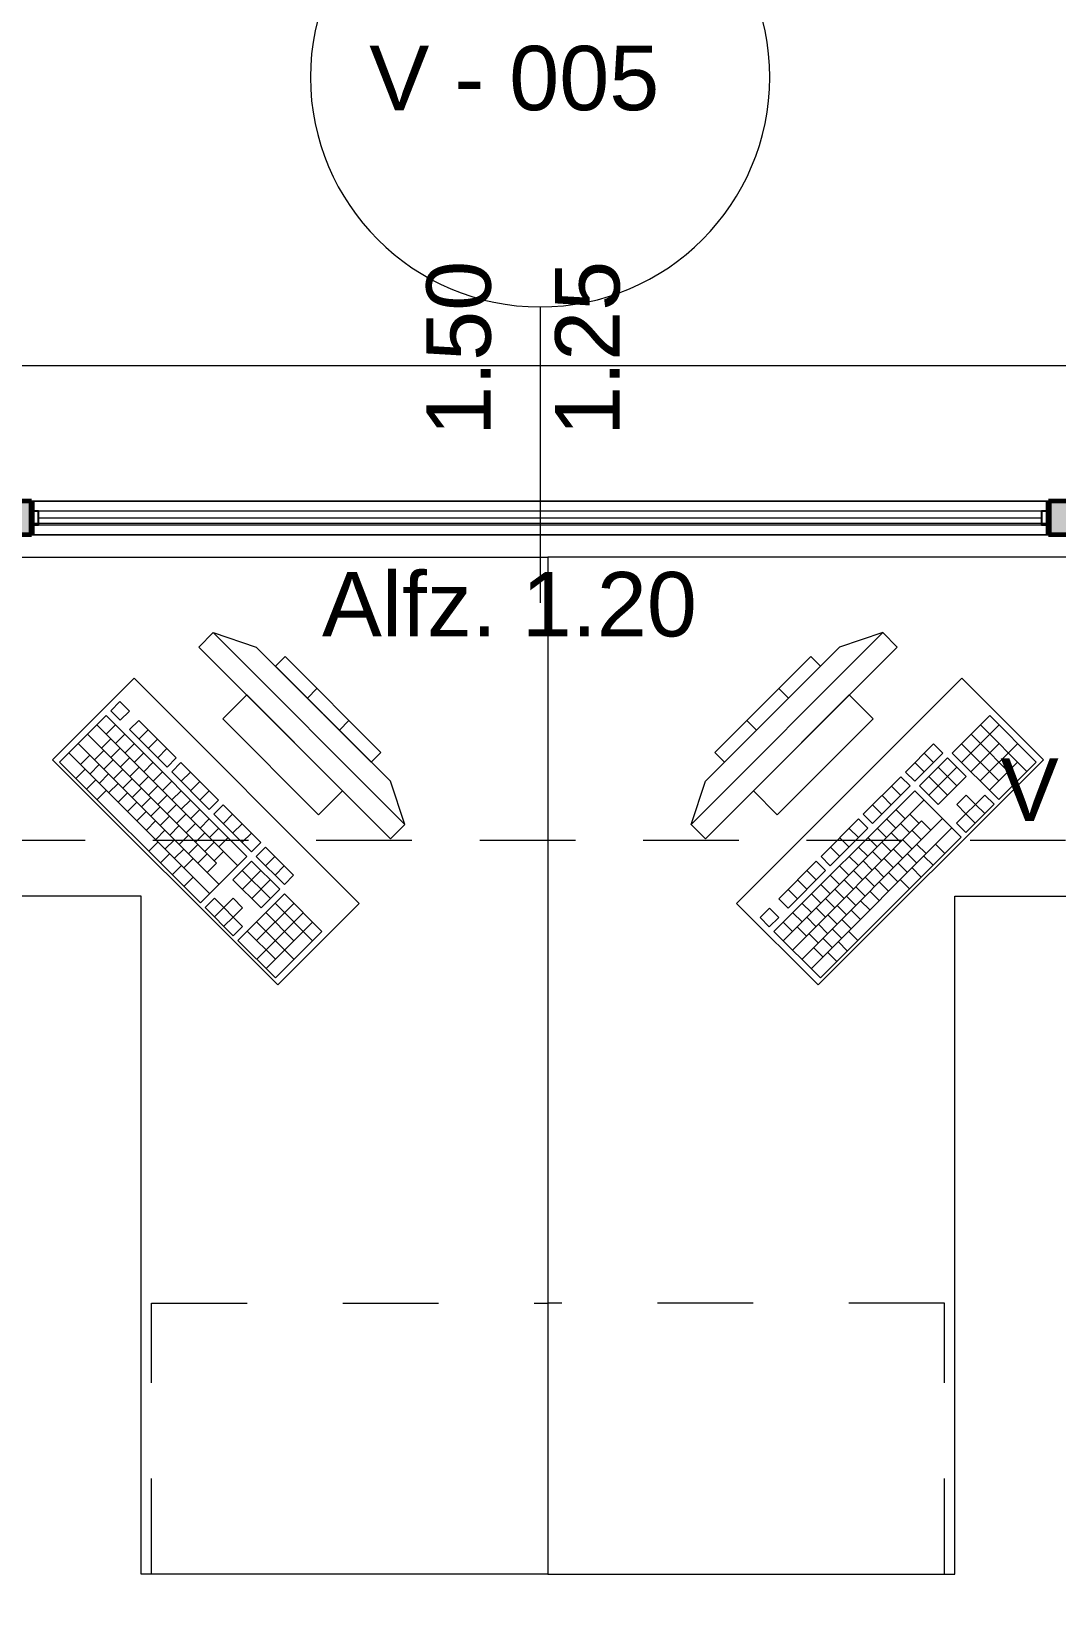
# Model space of a CAD drawing. Header units: inches. Extents: x -38 to 5698, y -33 to 92.
# Drawn here: x 119.507 to 121.02, y 15.778 to 18.093 of the extents above; entities that cross this region are included whole.
import ezdxf

# ---------------------------------------------------------------- set-up
doc = ezdxf.new("R2010")
doc.units = ezdxf.units.IN
doc.header["$MEASUREMENT"] = 0
doc.linetypes.add('Hidden Line', pattern=[0.195611, 0.141111, -0.0545])
doc.linetypes.add('Rayas', pattern=[0.282222, 0.141111, -0.141111])
for name, color, linetype in [('02 _ ARQ _ ALB _ Muros Interiores', 7, 'Continuous'), ('02 _ ARQ _ ZON _ Espacio.3D', 7, 'Continuous'), ('08 _ STR _ EXT _ 09 Vigas', 7, 'Continuous'), ('Acabado - Muros', 7, 'Continuous'), ('Interior - Mobiliario', 7, 'Continuous'), ('Notas - Etiquetas', 251, 'Continuous')]:
    doc.layers.add(name, color=color, linetype=linetype)
doc.styles.add('Estilo_Generado_4', font='swisse.ttf')

msp = doc.modelspace()

# ---------------------------------------------------------------- hatches: boundary and pattern name
at = {"layer": 'Acabado - Muros', "linetype": 'Continuous', "lineweight": 0}
for points in [[(119.4079, 17.4), (119.4079, 17.35), (119.5079, 17.35), (119.5079, 17.4)], [(121.1079, 17.4), (121.0079, 17.4), (121.0079, 17.35), (121.1079, 17.35)]]:
    msp.add_hatch(color=254, dxfattribs=at).paths.add_polyline_path(points)

# ---------------------------------------------------------------- linework, layer by layer
at = {"layer": '02 _ ARQ _ ALB _ Muros Interiores', "color": 165, "linetype": 'Continuous', "lineweight": 15}
for p, q in [((120.2579, 17.6863), (120.2579, 17.2501)), ((119.5079, 17.4001), (121.0079, 17.4001)), ((120.9979, 17.3851), (119.5179, 17.3851)), ((119.5179, 17.3751), (120.9979, 17.3751)), ((119.5179, 17.3651), (120.9979, 17.3651)), ((119.5079, 17.3501), (121.0079, 17.3501))]:
    msp.add_line(p, q, dxfattribs=at)
at = {"layer": '02 _ ARQ _ ALB _ Muros Interiores', "color": 7, "linetype": 'Continuous', "lineweight": 80}
for p, q in [((119.5079, 17.4001), (119.5079, 17.3851)), ((119.5079, 17.4001), (119.5079, 17.3851)), ((119.5079, 17.3851), (119.5079, 17.3651)), ((119.5079, 17.3851), (119.5079, 17.3651)), ((119.5079, 17.3851), (119.5079, 17.3651)), ((121.0079, 17.4001), (121.0079, 17.3851)), ((121.0079, 17.4001), (121.0079, 17.3851)), ((121.0079, 17.3851), (121.0079, 17.3651)), ((121.0079, 17.3851), (121.0079, 17.3651)), ((121.0079, 17.3851), (121.0079, 17.3651)), ((119.5079, 17.3651), (119.5079, 17.3501)), ((119.5079, 17.3651), (119.5079, 17.3501)), ((121.0079, 17.3651), (121.0079, 17.3501)), ((121.0079, 17.3651), (121.0079, 17.3501))]:
    msp.add_line(p, q, dxfattribs=at)
at = {"layer": '02 _ ARQ _ ALB _ Muros Interiores', "color": 165, "linetype": 'Continuous', "lineweight": 25}
for p, q in [((119.5179, 17.3851), (119.5079, 17.3851)), ((119.5179, 17.3651), (119.5179, 17.3851)), ((121.0079, 17.3851), (120.9979, 17.3851)), ((120.9979, 17.3851), (120.9979, 17.3651)), ((119.5079, 17.3651), (119.5179, 17.3651)), ((120.9979, 17.3651), (121.0079, 17.3651))]:
    msp.add_line(p, q, dxfattribs=at)
at = {"layer": '02 _ ARQ _ ALB _ Muros Interiores', "color": 251, "linetype": 'Continuous', "lineweight": 13, "flags": 128}
msp.add_lwpolyline([(120.5967, 18.0251, 1), (119.9192, 18.0251, 1)], format="xyb", close=True, dxfattribs=at)
at = {"layer": '02 _ ARQ _ ZON _ Espacio.3D', "color": 254, "linetype": 'Continuous', "lineweight": 0, "flags": 128}
msp.add_lwpolyline([(104.8201, 17.35), (104.8201, 6.45), (117.6487, 6.4499), (117.6487, 7.7), (117.7931, 7.7), (117.793, 6.45), (122.1232, 6.45), (122.1232, 7.7), (122.57, 7.7), (122.57, 16.9), (122.57, 17.4), (116.67, 17.4), (116.67, 16.9), (116.07, 16.9), (116.07, 16.2999), (115.57, 16.2999), (115.57, 17.4), (112.57, 17.4), (112.57, 16.0999), (108.57, 16.0998), (108.57, 17.35)], close=True, dxfattribs=at)
msp.add_lwpolyline([(112.57, 17.4), (137.07, 17.4)], dxfattribs=at)
at = {"layer": '08 _ STR _ EXT _ 09 Vigas', "color": 251, "linetype": 'Hidden Line', "lineweight": 13}
for p, q in [((102.07, 17.4), (122.57, 17.4)), ((116.07, 16.9), (122.57, 16.9))]:
    msp.add_line(p, q, dxfattribs=at)
at = {"layer": 'Acabado - Muros', "color": 7, "linetype": 'Continuous', "lineweight": 60}
for p, q in [((119.5079, 17.4), (119.4079, 17.4)), ((119.5079, 17.4), (119.5079, 17.35)), ((121.1079, 17.4), (121.0079, 17.4)), ((121.0079, 17.4), (121.0079, 17.35)), ((119.5079, 17.35), (119.4079, 17.35)), ((121.1079, 17.35), (121.0079, 17.35))]:
    msp.add_line(p, q, dxfattribs=at)
at = {"layer": 'Interior - Mobiliario', "color": 175, "linetype": 'Continuous', "lineweight": 13}
for p, q in [((119.7756, 17.2059), (119.7544, 17.1847)), ((120.0585, 16.9231), (119.7756, 17.2059)), ((119.7756, 17.2059), (119.8393, 17.1847)), ((120.7635, 17.2059), (120.4807, 16.9231)), ((120.7635, 17.2059), (120.6999, 17.1847)), ((120.7847, 17.1847), (120.7635, 17.2059)), ((119.7544, 17.1847), (120.0373, 16.9019)), ((119.8393, 17.1847), (120.0373, 16.9867)), ((120.5019, 16.9019), (120.7847, 17.1847)), ((120.5019, 16.9867), (120.6999, 17.1847)), ((119.8817, 17.1706), (119.8676, 17.1564)), ((119.8676, 17.1564), (120.009, 17.015)), ((120.0231, 17.0291), (119.8817, 17.1706)), ((120.6574, 17.1706), (120.516, 17.0291)), ((120.5301, 17.015), (120.6716, 17.1564)), ((120.6716, 17.1564), (120.6574, 17.1706)), ((119.8251, 17.114), (119.7898, 17.0786)), ((119.9665, 16.9726), (119.8251, 17.114)), ((119.9147, 17.1093), (119.9288, 17.1234)), ((120.714, 17.114), (120.5726, 16.9726)), ((120.6244, 17.1093), (120.6103, 17.1234)), ((120.7494, 17.0786), (120.714, 17.114)), ((119.6177, 17.0836), (119.5491, 17.015)), ((119.8254, 16.8759), (119.6177, 17.0836)), ((119.6382, 17.1042), (119.6245, 17.0905)), ((119.6245, 17.0905), (119.6384, 17.0766)), ((119.6521, 17.0903), (119.6382, 17.1042)), ((119.6384, 17.0766), (119.6521, 17.0903)), ((120.9215, 17.0836), (120.8661, 17.0282)), ((120.99, 17.015), (120.9215, 17.0836)), ((119.604, 17.0699), (119.8117, 16.8622)), ((119.6178, 17.056), (119.6315, 17.0697)), ((119.6659, 17.0765), (119.6522, 17.0628)), ((119.6522, 17.0628), (119.7076, 17.0074)), ((119.7213, 17.0211), (119.6659, 17.0765)), ((119.6661, 17.0489), (119.6798, 17.0626)), ((119.7898, 17.0786), (119.9312, 16.9372)), ((119.9618, 17.0621), (119.976, 17.0763)), ((120.5773, 17.0621), (120.5631, 17.0763)), ((120.6079, 16.9372), (120.7494, 17.0786)), ((120.8798, 17.0145), (120.9352, 17.0699)), ((120.9762, 17.0012), (120.9076, 17.0697)), ((119.5765, 17.0425), (119.7842, 16.8347)), ((119.5902, 17.0562), (119.7806, 16.8658)), ((119.611, 17.0354), (119.6247, 17.0491)), ((119.6316, 17.0422), (119.6454, 17.0559)), ((119.6455, 17.0283), (119.6592, 17.0421)), ((119.6799, 17.0351), (119.6936, 17.0488)), ((120.8386, 17.0419), (120.797, 17.0003)), ((120.8523, 17.0281), (120.8386, 17.0419)), ((120.9348, 16.9872), (120.8799, 17.0421)), ((120.8935, 17.0008), (120.935, 17.0423)), ((120.9623, 16.9873), (120.8938, 17.0559)), ((120.9072, 16.9871), (120.9626, 17.0425)), ((119.5491, 17.015), (119.7568, 16.8073)), ((119.5628, 17.0287), (119.7705, 16.821)), ((119.5801, 17.0114), (119.5938, 17.0251)), ((119.6008, 17.0182), (119.6145, 17.0319)), ((119.6146, 17.0044), (119.6283, 17.0181)), ((119.6249, 17.0216), (119.6386, 17.0353)), ((119.6387, 17.0077), (119.6524, 17.0214)), ((119.6593, 17.0145), (119.6731, 17.0282)), ((119.6732, 17.0006), (119.6869, 17.0144)), ((119.6938, 17.0212), (119.7075, 17.0349)), ((119.7076, 17.0074), (119.7213, 17.0211)), ((119.7282, 17.0142), (119.7145, 17.0004)), ((119.7836, 16.9588), (119.7282, 17.0142)), ((120.009, 17.015), (120.0231, 17.0291)), ((120.516, 17.0291), (120.5301, 17.015)), ((120.8107, 16.9866), (120.8523, 17.0281)), ((120.8246, 17.0004), (120.8109, 17.0142)), ((120.8591, 17.0213), (120.8176, 16.9797)), ((120.8384, 17.0143), (120.8247, 17.028)), ((120.8866, 16.9939), (120.8591, 17.0213)), ((120.8661, 17.0282), (120.9346, 16.9596)), ((120.9209, 16.9734), (120.9625, 17.0149)), ((120.9346, 16.9596), (120.99, 17.015)), ((119.5733, 16.9908), (119.587, 17.0045)), ((119.594, 16.9976), (119.6077, 17.0113)), ((119.6078, 16.9837), (119.6215, 16.9975)), ((119.6285, 16.9905), (119.6422, 17.0042)), ((119.6423, 16.9767), (119.656, 16.9904)), ((119.6526, 16.9939), (119.6663, 17.0076)), ((119.6664, 16.98), (119.6801, 16.9937)), ((119.687, 16.9868), (119.7008, 17.0005)), ((119.7145, 17.0004), (119.7699, 16.9451)), ((119.7284, 16.9866), (119.7421, 17.0003)), ((120.7901, 16.9934), (120.7347, 16.938)), ((120.8038, 16.9797), (120.7901, 16.9934)), ((120.797, 17.0003), (120.8107, 16.9866)), ((120.8313, 16.966), (120.8729, 17.0076)), ((120.8589, 16.9662), (120.8314, 16.9936)), ((120.845, 16.9523), (120.8866, 16.9939)), ((120.8727, 16.98), (120.8453, 17.0074)), ((119.5889, 16.9752), (119.6026, 16.9889)), ((119.6045, 16.9596), (119.6182, 16.9734)), ((119.6217, 16.9699), (119.6354, 16.9836)), ((119.6355, 16.956), (119.6492, 16.9698)), ((119.6561, 16.9628), (119.6699, 16.9765)), ((119.6802, 16.9662), (119.694, 16.9799)), ((119.7009, 16.973), (119.7146, 16.9867)), ((119.7147, 16.9591), (119.7284, 16.9728)), ((119.7422, 16.9727), (119.7559, 16.9865)), ((119.7561, 16.9589), (119.7698, 16.9726)), ((119.9312, 16.9372), (119.9665, 16.9726)), ((120.0585, 16.9231), (120.0373, 16.9867)), ((120.4807, 16.9231), (120.5019, 16.9867)), ((120.5726, 16.9726), (120.6079, 16.9372)), ((120.8107, 16.9728), (120.603, 16.7651)), ((120.7484, 16.9243), (120.8038, 16.9797)), ((120.79, 16.9658), (120.7763, 16.9795)), ((120.8792, 16.9042), (120.8107, 16.9728)), ((120.8176, 16.9797), (120.845, 16.9523)), ((120.8864, 16.9663), (120.8726, 16.9524)), ((120.9001, 16.9526), (120.8864, 16.9663)), ((120.914, 16.9664), (120.9001, 16.9526)), ((120.9277, 16.9527), (120.914, 16.9664)), ((119.6494, 16.9422), (119.6631, 16.9559)), ((119.67, 16.949), (119.6837, 16.9627)), ((119.6838, 16.9351), (119.6976, 16.9489)), ((119.6941, 16.9523), (119.7078, 16.966)), ((119.7079, 16.9385), (119.7217, 16.9522)), ((119.7286, 16.9453), (119.7423, 16.959)), ((119.7424, 16.9314), (119.7561, 16.9451)), ((119.7699, 16.9451), (119.7836, 16.9588)), ((119.7906, 16.9518), (119.7768, 16.9381)), ((119.8459, 16.8965), (119.7906, 16.9518)), ((120.6167, 16.7514), (120.8244, 16.9591)), ((120.7623, 16.9381), (120.7486, 16.9518)), ((120.7761, 16.952), (120.7624, 16.9657)), ((120.7967, 16.9314), (120.783, 16.9451)), ((120.8726, 16.9524), (120.8863, 16.9387)), ((120.8862, 16.9112), (120.9277, 16.9527)), ((120.8863, 16.9387), (120.9001, 16.9526)), ((120.9139, 16.9389), (120.9001, 16.9526)), ((119.6632, 16.9283), (119.6769, 16.9421)), ((119.6771, 16.9145), (119.6908, 16.9282)), ((119.6977, 16.9213), (119.7114, 16.935)), ((119.7115, 16.9074), (119.7253, 16.9212)), ((119.7218, 16.9246), (119.7355, 16.9383)), ((119.7356, 16.9108), (119.7494, 16.9245)), ((119.7563, 16.9176), (119.77, 16.9313)), ((119.7768, 16.9381), (119.8322, 16.8827)), ((119.7907, 16.9243), (119.8044, 16.938)), ((119.8045, 16.9104), (119.8183, 16.9241)), ((120.0373, 16.9019), (120.0585, 16.9231)), ((120.4807, 16.9231), (120.5019, 16.9019)), ((120.6304, 16.7377), (120.8208, 16.9281)), ((120.6441, 16.724), (120.8518, 16.9317)), ((120.7278, 16.9311), (120.6724, 16.8757)), ((120.7415, 16.9174), (120.7278, 16.9311)), ((120.7347, 16.938), (120.7484, 16.9243)), ((120.7828, 16.9176), (120.7691, 16.9313)), ((120.8035, 16.9108), (120.7898, 16.9245)), ((120.8173, 16.9246), (120.8036, 16.9383)), ((120.8345, 16.9144), (120.8208, 16.9281)), ((120.8863, 16.9387), (120.8725, 16.9249)), ((120.8725, 16.9249), (120.8862, 16.9112)), ((120.9, 16.925), (120.8863, 16.9387)), ((119.6806, 16.8835), (119.6944, 16.8972)), ((119.6909, 16.9007), (119.7046, 16.9144)), ((119.7047, 16.8868), (119.7185, 16.9005)), ((119.7254, 16.8936), (119.7391, 16.9073)), ((119.7495, 16.8969), (119.7632, 16.9106)), ((119.7633, 16.8831), (119.777, 16.8968)), ((119.7701, 16.9037), (119.7838, 16.9174)), ((119.784, 16.8899), (119.7977, 16.9036)), ((119.8184, 16.8966), (119.8321, 16.9103)), ((120.6578, 16.7102), (120.8655, 16.918)), ((120.6715, 16.6965), (120.8792, 16.9042)), ((120.6861, 16.862), (120.7415, 16.9174)), ((120.7138, 16.8897), (120.7001, 16.9034)), ((120.7277, 16.9035), (120.7139, 16.9172)), ((120.7552, 16.8899), (120.7414, 16.9036)), ((120.769, 16.9037), (120.7553, 16.9174)), ((120.7758, 16.8831), (120.7621, 16.8968)), ((120.7896, 16.8969), (120.7759, 16.9106)), ((120.8068, 16.8867), (120.7931, 16.9004)), ((120.8207, 16.9005), (120.8069, 16.9142)), ((119.698, 16.8662), (119.7117, 16.8799)), ((119.7186, 16.873), (119.7323, 16.8867)), ((119.7392, 16.8797), (119.7529, 16.8935)), ((119.7531, 16.8659), (119.7668, 16.8796)), ((119.7568, 16.8073), (119.8254, 16.8759)), ((119.7772, 16.8692), (119.7909, 16.8829)), ((119.8322, 16.8827), (119.8459, 16.8965)), ((119.8529, 16.8895), (119.8392, 16.8758)), ((119.8392, 16.8758), (119.8807, 16.8343)), ((119.8944, 16.848), (119.8529, 16.8895)), ((119.853, 16.862), (119.8667, 16.8757)), ((120.6724, 16.8757), (120.6861, 16.862)), ((120.7, 16.8758), (120.6862, 16.8895)), ((120.7275, 16.8622), (120.7137, 16.8759)), ((120.7413, 16.876), (120.7276, 16.8897)), ((120.7619, 16.8692), (120.7482, 16.8829)), ((120.793, 16.8728), (120.7793, 16.8865)), ((120.8136, 16.866), (120.7999, 16.8797)), ((120.8274, 16.8799), (120.8137, 16.8936)), ((120.8377, 16.8627), (120.824, 16.8764)), ((120.855, 16.88), (120.8413, 16.8937)), ((119.7153, 16.8489), (119.729, 16.8626)), ((119.7324, 16.8591), (119.7462, 16.8728)), ((119.7669, 16.8521), (119.7806, 16.8658)), ((119.8323, 16.869), (119.8049, 16.8415)), ((119.8186, 16.8552), (119.8601, 16.8137)), ((119.8187, 16.8277), (119.8461, 16.8551)), ((119.8738, 16.8274), (119.8323, 16.869)), ((119.8669, 16.8481), (119.8806, 16.8618)), ((120.6655, 16.8688), (120.6101, 16.8134)), ((120.6238, 16.7997), (120.6792, 16.855)), ((120.6653, 16.8412), (120.6516, 16.8549)), ((120.6792, 16.855), (120.6655, 16.8688)), ((120.7136, 16.8483), (120.6999, 16.862)), ((120.7342, 16.8415), (120.7205, 16.8552)), ((120.7481, 16.8554), (120.7344, 16.8691)), ((120.7653, 16.8451), (120.7516, 16.8588)), ((120.7791, 16.859), (120.7654, 16.8727)), ((120.7859, 16.8383), (120.7722, 16.8521)), ((120.7998, 16.8522), (120.786, 16.8659)), ((120.8204, 16.8454), (120.8067, 16.8591)), ((119.7326, 16.8315), (119.7463, 16.8453)), ((119.8049, 16.8415), (119.8464, 16.8)), ((119.8326, 16.8138), (119.86, 16.8413)), ((119.8464, 16.8), (119.8738, 16.8274)), ((119.8807, 16.8343), (119.8944, 16.848)), ((120.6515, 16.8274), (120.6378, 16.8411)), ((120.6859, 16.8206), (120.6722, 16.8343)), ((120.6998, 16.8345), (120.686, 16.8482)), ((120.7066, 16.8138), (120.6928, 16.8276)), ((120.7204, 16.8277), (120.7067, 16.8414)), ((120.7376, 16.8174), (120.7239, 16.8311)), ((120.7514, 16.8313), (120.7377, 16.845)), ((120.7721, 16.8245), (120.7583, 16.8382)), ((120.8031, 16.8281), (120.7894, 16.8418)), ((119.7774, 16.8141), (119.7637, 16.8004)), ((119.7913, 16.8003), (119.7774, 16.8141)), ((119.805, 16.814), (119.7913, 16.8003)), ((119.8189, 16.8001), (119.805, 16.814)), ((119.8808, 16.8205), (119.8122, 16.7519)), ((119.8398, 16.7518), (119.8946, 16.8066)), ((119.8671, 16.8068), (119.9224, 16.7514)), ((119.9362, 16.7651), (119.8808, 16.8205)), ((120.6101, 16.8134), (120.6238, 16.7997)), ((120.6376, 16.8135), (120.6239, 16.8272)), ((120.6582, 16.7929), (120.6445, 16.8066)), ((120.6721, 16.8068), (120.6584, 16.8205)), ((120.6927, 16.8), (120.679, 16.8137)), ((120.7237, 16.8036), (120.71, 16.8173)), ((120.7444, 16.7968), (120.7307, 16.8105)), ((120.7582, 16.8106), (120.7445, 16.8244)), ((119.7637, 16.8004), (119.8053, 16.7588)), ((119.7776, 16.7865), (119.7913, 16.8003)), ((119.7913, 16.8003), (119.8051, 16.7864)), ((119.7914, 16.7727), (119.8051, 16.7864)), ((119.8051, 16.7864), (119.8189, 16.8001)), ((119.819, 16.7726), (119.8051, 16.7864)), ((119.8399, 16.7242), (119.9085, 16.7928)), ((119.8533, 16.7931), (119.8949, 16.7515)), ((120.5962, 16.7995), (120.5824, 16.7857)), ((120.5824, 16.7857), (120.5961, 16.772)), ((120.5961, 16.772), (120.61, 16.7858)), ((120.61, 16.7858), (120.5962, 16.7995)), ((120.6444, 16.7791), (120.6307, 16.7928)), ((120.665, 16.7723), (120.6513, 16.786)), ((120.6789, 16.7861), (120.6651, 16.7999)), ((120.696, 16.7759), (120.6823, 16.7896)), ((120.7099, 16.7897), (120.6962, 16.8035)), ((120.7167, 16.7691), (120.703, 16.7828)), ((120.7305, 16.7829), (120.7168, 16.7967)), ((119.8053, 16.7588), (119.819, 16.7726)), ((119.8259, 16.7656), (119.8675, 16.7241)), ((119.8396, 16.7794), (119.895, 16.724)), ((119.8537, 16.7104), (119.9223, 16.779)), ((119.8676, 16.6965), (119.9362, 16.7651)), ((120.603, 16.7651), (120.6715, 16.6965)), ((120.6305, 16.7652), (120.6168, 16.779)), ((120.6512, 16.7584), (120.6374, 16.7722)), ((120.6683, 16.7482), (120.6546, 16.7619)), ((120.6822, 16.762), (120.6685, 16.7758)), ((120.7028, 16.7553), (120.6891, 16.769)), ((120.7269, 16.7519), (120.7132, 16.7656)), ((119.8122, 16.7519), (119.8676, 16.6965)), ((120.6751, 16.7276), (120.6614, 16.7413)), ((120.689, 16.7414), (120.6753, 16.7551)), ((120.7113, 16.7363), (120.6976, 16.7501)), ((120.6958, 16.7208), (120.682, 16.7345))]:
    msp.add_line(p, q, dxfattribs=at)
at = {"layer": 'Interior - Mobiliario', "color": 175, "linetype": 'Rayas', "lineweight": 13}
for p, q in [((119.6846, 15.817), (119.6846, 16.217)), ((119.6846, 16.217), (120.2696, 16.217)), ((120.8546, 16.217), (120.2696, 16.217)), ((120.8546, 15.817), (120.8546, 16.217))]:
    msp.add_line(p, q, dxfattribs=at)
at = {"layer": 'Interior - Mobiliario', "color": 175, "linetype": 'Continuous', "lineweight": 13, "flags": 128}
for points in [[(119.4079, 17.6001), (121.1079, 17.6001), (121.1079, 17.4), (119.4079, 17.4)], [(119.5079, 17.4001), (121.0079, 17.4001), (121.0079, 17.3671), (119.5079, 17.3671)], [(119.5079, 17.4), (121.0079, 17.4), (121.0079, 17.35), (119.5079, 17.35)], [(119.5079, 17.4), (121.0079, 17.4), (121.0079, 17.367), (119.5079, 17.367)], [(120.2696, 17.317), (120.2696, 15.817), (119.6696, 15.817), (119.6696, 16.817), (118.9696, 16.817), (118.9696, 17.317)], [(120.2696, 17.317), (120.2696, 15.817), (120.8696, 15.817), (120.8696, 16.817), (121.5696, 16.817), (121.5696, 17.317)], [(119.659, 17.1387), (119.5387, 17.0185), (119.8711, 16.6862), (119.9913, 16.8064)], [(120.5478, 16.8064), (120.668, 16.6862), (121.0004, 17.0185), (120.8802, 17.1387)]]:
    msp.add_lwpolyline(points, close=True, dxfattribs=at)

# ---------------------------------------------------------------- texts
at = {"layer": '02 _ ARQ _ ALB _ Muros Interiores', "color": 251, "lineweight": 25, "char_height": 0.095, "attachment_point": 7, "style": 'Estilo_Generado_4'}
for s, insert in [('\\A1;{\\pql;\\pt0;\\fSwis721 Ex BT|b0|i0|c0|p34;V - 005\\fSwis721 Ex BT|b0|i0|c0|p34;\\fSwis721 Ex BT|b0|i0|c0|p34;\\fSwis721 Ex BT|b0|i0|c0|p34;}', (120.006, 17.9751)), ('\\A1;{\\pql;\\pt0;\\fSwis721 Ex BT|b0|i0|c0|p34;Alfz. 1.20\\fSwis721 Ex BT|b0|i0|c0|p34;\\A1{\\H.66x;\\S^  ;}\\fSwis721 Ex BT|b0|i0|c0|p34;\\fSwis721 Ex BT|b0|i0|c0|p34;}', (119.9361, 17.1726))]:
    msp.add_mtext(s, dxfattribs=dict(at, insert=insert))
at = {"layer": '02 _ ARQ _ ALB _ Muros Interiores', "color": 251, "lineweight": 25, "char_height": 0.095, "attachment_point": 7, "rotation": 90, "style": 'Estilo_Generado_4'}
for s, insert in [('\\A1;{\\pql;\\pt0;\\fSwis721 Ex BT|b0|i0|c0|p34;1.50\\fSwis721 Ex BT|b0|i0|c0|p34;\\A1{\\H.66x;\\S^  ;}\\fSwis721 Ex BT|b0|i0|c0|p34;\\fSwis721 Ex BT|b0|i0|c0|p34;}', (120.2129, 17.4961)), ('\\A1;{\\pql;\\pt0;\\fSwis721 Ex BT|b0|i0|c0|p34;1.25\\fSwis721 Ex BT|b0|i0|c0|p34;\\A1{\\H.66x;\\S^  ;}\\fSwis721 Ex BT|b0|i0|c0|p34;\\fSwis721 Ex BT|b0|i0|c0|p34;}', (120.4029, 17.4961))]:
    msp.add_mtext(s, dxfattribs=dict(at, insert=insert))
at = {"layer": 'Notas - Etiquetas', "color": 8, "linetype": 'Continuous', "lineweight": 13, "insert": (120.937, 16.9267), "char_height": 0.0925, "attachment_point": 7, "style": 'Estilo_Generado_4'}
msp.add_mtext('\\A1;{\\pql;\\fSwis721 Ex BT|b0|i0|c0|p34;VIGA-101\\fSwis721 Ex BT|b0|i0|c0|p34; \\fSwis721 Ex BT|b0|i0|c0|p34;0.60\\fSwis721 Ex BT|b0|i0|c0|p34;x\\fSwis721 Ex BT|b0|i0|c0|p34;0.50\\fSwis721 Ex BT|b0|i0|c0|p34;m}', dxfattribs=at)

doc.saveas('drawing.dxf')
